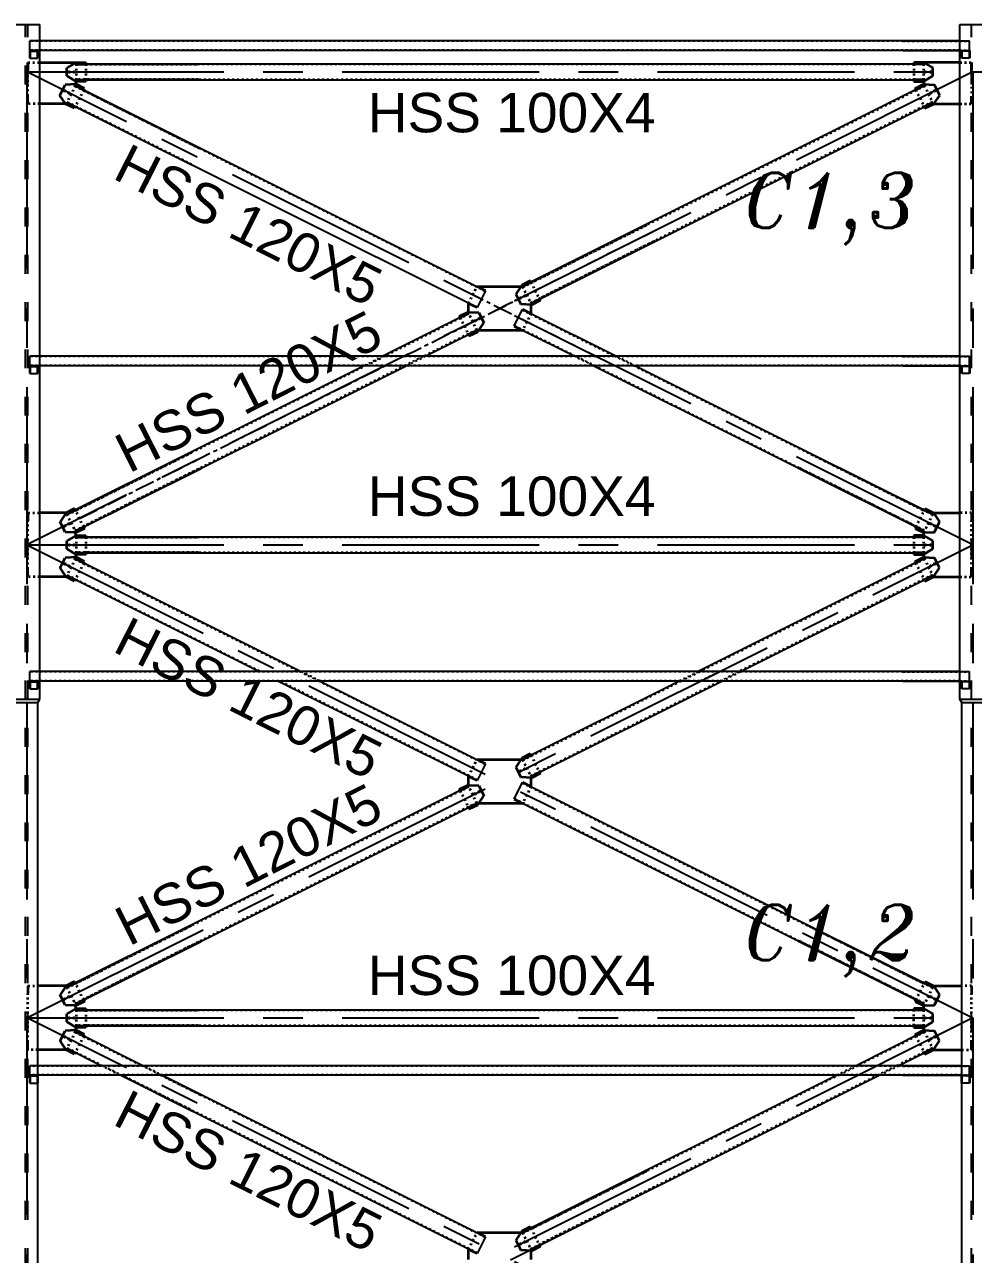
# Model space of a CAD drawing. Header units: inches. Extents: x -15 to 1885144, y -42615 to 866270.
# Drawn here: x 1666982 to 1673000, y -33937 to -26137 of the extents above; entities that cross this region are included whole.
import ezdxf

# ---------------------------------------------------------------- set-up
doc = ezdxf.new("R2010")
doc.units = ezdxf.units.IN
doc.header["$LTSCALE"] = 100
doc.header["$MEASUREMENT"] = 0
for name, pattern in [('CENTER', [2, 1.25, -0.25, 0.25, -0.25]), ('dash line', [30, 12, -18]), ('PHANTOM2', [1.25, 0.625, -0.125, 0.125, -0.125, 0.125, -0.125])]:
    doc.linetypes.add(name, pattern=pattern)
for name, color, linetype in [('axis', 8, 'PHANTOM2'), ('bolt', 1, 'Continuous'), ('bracing', 6, 'Continuous'), ('layout', 7, 'Continuous'), ('purlins', 4, 'Continuous'), ('text', 3, 'Continuous')]:
    doc.layers.add(name, color=color, linetype=linetype)
doc.layers.add('gusset plate', color=1, linetype='Continuous', lineweight=35)
doc.layers.add('weld', color=2, linetype='Continuous', lineweight=35)
doc.styles.get("Standard").update_dxf_attribs({"font": 'arial.ttf'})
doc.styles.add('TEXT-3', font='ITALICT.shx', dxfattribs={"height": 350})
pattern_1 = [(45, (787036.16079, -89278.5283), (-0.088388347648, 0.088388347648), [])]
pattern_2 = [(45, (787036.16079, -87278.5283), (-0.088388347648, 0.088388347648), [])]
pattern_3 = [(45, (793036.16079, -89278.5283), (-0.088388347648, 0.088388347648), [])]
pattern_4 = [(45, (793036.16079, -87278.5283), (-0.088388347648, 0.088388347648), [])]

# ---------------------------------------------------------------- blocks, each defined once
blk = doc.blocks.new('*U1041')
at = {"layer": 'text', "linetype": 'Continuous', "style": 'TEXT-3'}
for s, p in [('C1,3', (-616.7, 5050.2)), ('C1,2', (-616.7, 406.8))]:
    blk.add_text(s, height=350, dxfattribs=at).set_placement(p)
blk = doc.blocks.new('*U1042')
at = {"layer": 'text', "color": 0, "linetype": 'ByBlock', "lineweight": -2, "transparency": 16777216}
blk.add_blockref('*U1041', (30000, 0), dxfattribs=at)

msp = doc.modelspace()

# ---------------------------------------------------------------- hatches: boundary and pattern name
at = {"layer": 'bolt', "ltscale": 10}
h = msp.add_hatch(dxfattribs=at)
h.set_pattern_fill('ANSI31', color=256)
h.set_pattern_definition(pattern_2)
h.paths.add_polyline_path([(1667035.789, -26300.118), (1667045.789, -26300.118), (1667045.789, -26305.118), (1667035.789, -26305.118)])
h = msp.add_hatch(dxfattribs=at)
h.set_pattern_fill('ANSI31', color=256)
h.set_pattern_definition(pattern_2)
h.paths.add_polyline_path([(1667035.789, -26300.118), (1667045.789, -26300.118), (1667045.789, -26305.118), (1667035.789, -26305.118)])
h = msp.add_hatch(dxfattribs=at)
h.set_pattern_fill('ANSI31', color=256)
h.set_pattern_definition(pattern_4)
h.paths.add_polyline_path([(1672955.789, -26300.118), (1672945.789, -26300.118), (1672945.789, -26305.118), (1672955.789, -26305.118)])
h = msp.add_hatch(dxfattribs=at)
h.set_pattern_fill('ANSI31', color=256)
h.set_pattern_definition(pattern_4)
h.paths.add_polyline_path([(1672955.789, -26300.118), (1672945.789, -26300.118), (1672945.789, -26305.118), (1672955.789, -26305.118)])
h = msp.add_hatch(dxfattribs=at)
h.set_pattern_fill('ANSI31', color=256)
h.set_pattern_definition(pattern_1)
h.paths.add_polyline_path([(1667035.789, -28300.118), (1667045.789, -28300.118), (1667045.789, -28305.118), (1667035.789, -28305.118)])
h = msp.add_hatch(dxfattribs=at)
h.set_pattern_fill('ANSI31', color=256)
h.set_pattern_definition(pattern_1)
h.paths.add_polyline_path([(1667035.789, -28300.118), (1667045.789, -28300.118), (1667045.789, -28305.118), (1667035.789, -28305.118)])
h = msp.add_hatch(dxfattribs=at)
h.set_pattern_fill('ANSI31', color=256)
h.set_pattern_definition(pattern_3)
h.paths.add_polyline_path([(1672955.789, -28300.118), (1672945.789, -28300.118), (1672945.789, -28305.118), (1672955.789, -28305.118)])
h = msp.add_hatch(dxfattribs=at)
h.set_pattern_fill('ANSI31', color=256)
h.set_pattern_definition(pattern_3)
h.paths.add_polyline_path([(1672955.789, -28300.118), (1672945.789, -28300.118), (1672945.789, -28305.118), (1672955.789, -28305.118)])
h = msp.add_hatch(dxfattribs=at)
h.set_pattern_fill('ANSI31', color=256)
h.set_pattern_definition([(45, (787036.16079, -91278.5283), (-0.088388347648, 0.088388347648), [])])
h.paths.add_polyline_path([(1667035.789, -30300.118), (1667045.789, -30300.118), (1667045.789, -30305.118), (1667035.789, -30305.118)])
h = msp.add_hatch(dxfattribs=at)
h.set_pattern_fill('ANSI31', color=256)
h.set_pattern_definition([(45, (793036.16079, -91278.5283), (-0.088388347648, 0.088388347648), [])])
h.paths.add_polyline_path([(1672955.789, -30300.118), (1672945.789, -30300.118), (1672945.789, -30305.118), (1672955.789, -30305.118)])
h = msp.add_hatch(dxfattribs=at)
h.set_pattern_fill('ANSI31', color=256)
h.set_pattern_definition([(45, (787036.16079, -93778.5283), (-0.088388347648, 0.088388347648), [])])
h.paths.add_polyline_path([(1667035.789, -32800.118), (1667045.789, -32800.118), (1667045.789, -32805.118), (1667035.789, -32805.118)])
h = msp.add_hatch(dxfattribs=at)
h.set_pattern_fill('ANSI31', color=256)
h.set_pattern_definition([(45, (793036.16079, -93778.5283), (-0.088388347648, 0.088388347648), [])])
h.paths.add_polyline_path([(1672955.789, -32800.118), (1672945.789, -32800.118), (1672945.789, -32805.118), (1672955.789, -32805.118)])

# ---------------------------------------------------------------- linework, layer by layer
at = {"layer": 'axis', "linetype": 'CENTER', "ltscale": 10}
for p, q in [((1642995.789, -26436.72), (1708595.789, -26436.72)), ((1666995.789, -26436.72), (1666995.789, -39436.72)), ((1666995.789, -26436.72), (1672995.789, -26436.72)), ((1672995.789, -29436.72), (1666995.789, -26436.72)), ((1672995.789, -26436.72), (1666995.789, -29436.72)), ((1672995.789, -26436.72), (1672995.789, -39436.72)), ((1666995.789, -29436.72), (1672995.789, -29436.72)), ((1666995.789, -32436.72), (1672995.789, -29436.72)), ((1666995.789, -29436.72), (1672995.789, -32436.72)), ((1666995.789, -32436.72), (1672995.789, -32436.72)), ((1672995.789, -35436.72), (1666995.789, -32436.72)), ((1672995.789, -32436.72), (1666995.789, -35436.72))]:
    msp.add_line(p, q, dxfattribs=at)
at = {"layer": 'bolt', "ltscale": 10}
for p, q in [((1667035.789, -26305.118), (1667035.789, -26300.118)), ((1667035.789, -26305.118), (1667035.789, -26300.118)), ((1667045.789, -26305.118), (1667045.789, -26300.118)), ((1667045.789, -26305.118), (1667045.789, -26300.118)), ((1672945.789, -26305.118), (1672945.789, -26300.118)), ((1672945.789, -26305.118), (1672945.789, -26300.118)), ((1672955.789, -26305.118), (1672955.789, -26300.118)), ((1672955.789, -26305.118), (1672955.789, -26300.118)), ((1667035.789, -28305.118), (1667035.789, -28300.118)), ((1667035.789, -28305.118), (1667035.789, -28300.118)), ((1667045.789, -28305.118), (1667045.789, -28300.118)), ((1667045.789, -28305.118), (1667045.789, -28300.118)), ((1672945.789, -28305.118), (1672945.789, -28300.118)), ((1672945.789, -28305.118), (1672945.789, -28300.118)), ((1672955.789, -28305.118), (1672955.789, -28300.118)), ((1672955.789, -28305.118), (1672955.789, -28300.118)), ((1667035.789, -30305.118), (1667035.789, -30300.118)), ((1667045.789, -30305.118), (1667045.789, -30300.118)), ((1672945.789, -30305.118), (1672945.789, -30300.118)), ((1672955.789, -30305.118), (1672955.789, -30300.118)), ((1667035.789, -32805.118), (1667035.789, -32800.118)), ((1667045.789, -32805.118), (1667045.789, -32800.118)), ((1672945.789, -32805.118), (1672945.789, -32800.118)), ((1672955.789, -32805.118), (1672955.789, -32800.118))]:
    msp.add_line(p, q, dxfattribs=at)
for centre in [(1667264.439, -26436.72), (1667294.439, -26436.72), (1672697.139, -26436.72), (1672727.139, -26436.72), (1667236.537, -26557.094), (1667263.369, -26570.511), (1672728.208, -26570.511), (1672755.041, -26557.094), (1670126.537, -27871.347), (1670153.369, -27857.93), (1669865.041, -28002.094), (1669838.208, -28015.511), (1667236.537, -29316.347), (1667263.369, -29302.93), (1672728.208, -29302.93), (1672755.041, -29316.347), (1667264.439, -29436.72), (1667294.439, -29436.72), (1672697.139, -29436.72), (1672727.139, -29436.72), (1667236.537, -29557.094), (1672755.041, -29557.094), (1667263.369, -29570.511), (1672728.208, -29570.511), (1670126.537, -30871.347), (1670153.369, -30857.93), (1669838.208, -31015.511), (1669865.041, -31002.094), (1667236.537, -32316.347), (1667263.369, -32302.93), (1672728.208, -32302.93), (1672755.041, -32316.347), (1667264.439, -32436.72), (1667294.439, -32436.72), (1672697.139, -32436.72), (1672727.139, -32436.72), (1667236.537, -32557.094), (1667263.369, -32570.511), (1672728.208, -32570.511), (1672755.041, -32557.094), (1670126.537, -33871.347), (1670153.369, -33857.93)]:
    msp.add_circle(centre, 5, dxfattribs=at)
at = {"layer": 'bracing', "ltscale": 10}
for p, q in [((1667309.439, -26386.72), (1668085.051, -26386.72)), ((1672682.139, -26386.72), (1667369.439, -26386.72)), ((1668085.051, -26486.72), (1667309.439, -26486.72)), ((1667369.439, -26486.72), (1672682.139, -26486.72)), ((1667303.619, -26523.553), (1668101.077, -26922.283)), ((1667357.284, -26550.386), (1669905.29, -27824.389)), ((1672687.959, -26523.553), (1670193.619, -27770.724)), ((1668047.412, -27029.614), (1667249.953, -26630.884)), ((1669851.625, -27931.72), (1667303.619, -26657.717)), ((1670247.284, -27878.055), (1672741.625, -26630.884)), ((1670937.412, -27398.827), (1670139.953, -27797.556)), ((1670193.619, -27904.888), (1670991.077, -27506.158)), ((1669905.29, -27824.389), (1669851.625, -27931.72)), ((1669744.294, -27995.386), (1669250.83, -28242.118)), ((1670086.287, -28049.052), (1670139.953, -27941.72)), ((1670193.619, -27968.553), (1670740.748, -28242.118)), ((1670472.42, -28242.118), (1670139.953, -28075.884)), ((1669519.158, -28242.118), (1669797.959, -28102.717)), ((1669138.83, -28298.118), (1667303.619, -29215.724)), ((1667357.284, -29323.055), (1669407.158, -28298.118)), ((1672634.294, -29323.055), (1670584.42, -28298.118)), ((1670852.748, -28298.118), (1672687.959, -29215.724)), ((1668047.412, -28843.827), (1667249.953, -29242.556)), ((1671944.166, -28843.827), (1672741.625, -29242.556)), ((1667303.619, -29349.888), (1668101.077, -28951.158)), ((1672687.959, -29349.888), (1671890.5, -28951.158)), ((1667309.439, -29386.72), (1668085.051, -29386.72)), ((1672682.139, -29386.72), (1667369.439, -29386.72)), ((1667303.619, -29523.553), (1668736.748, -30240.118)), ((1668085.051, -29486.72), (1667309.439, -29486.72)), ((1667369.439, -29486.72), (1672682.139, -29486.72)), ((1672687.959, -29523.553), (1671254.83, -30240.118)), ((1668468.42, -30240.118), (1667249.953, -29630.884)), ((1671523.158, -30240.118), (1672741.625, -29630.884)), ((1669851.625, -30931.72), (1668588.42, -30300.118)), ((1668856.748, -30300.118), (1669905.29, -30824.389)), ((1671134.83, -30300.118), (1670139.953, -30797.556)), ((1670193.619, -30904.888), (1671403.158, -30300.118)), ((1669905.29, -30824.389), (1669851.625, -30931.72)), ((1670086.287, -31049.052), (1670139.953, -30941.72)), ((1669744.294, -30995.386), (1667303.619, -32215.724)), ((1670193.619, -30968.553), (1672687.959, -32215.724)), ((1667357.284, -32323.055), (1669797.959, -31102.717)), ((1672634.294, -32323.055), (1670139.953, -31075.884)), ((1668047.412, -31843.827), (1667249.953, -32242.556)), ((1671944.166, -31843.827), (1672741.625, -32242.556)), ((1667303.619, -32349.888), (1668101.077, -31951.158)), ((1672687.959, -32349.888), (1671890.5, -31951.158)), ((1667309.439, -32386.72), (1668085.051, -32386.72)), ((1672682.139, -32386.72), (1667369.439, -32386.72)), ((1667303.619, -32523.553), (1667740.748, -32742.118)), ((1668085.051, -32486.72), (1667309.439, -32486.72)), ((1667369.439, -32486.72), (1672682.139, -32486.72)), ((1672687.959, -32523.553), (1672250.83, -32742.118)), ((1667472.42, -32742.118), (1667249.953, -32630.884)), ((1672519.158, -32742.118), (1672741.625, -32630.884)), ((1668047.412, -33029.614), (1667584.42, -32798.118)), ((1669851.625, -33931.72), (1667588.42, -32800.118)), ((1667852.748, -32798.118), (1668101.077, -32922.283)), ((1667856.748, -32800.118), (1669905.29, -33824.389)), ((1670062.871, -33970.261), (1672407.158, -32798.118)), ((1672138.83, -32798.118), (1670193.619, -33770.724)), ((1670937.412, -33398.827), (1670139.953, -33797.556)), ((1670193.619, -33904.888), (1670991.077, -33506.158)), ((1669905.29, -33824.389), (1669851.625, -33931.72))]:
    msp.add_line(p, q, dxfattribs=at)
at = {"layer": 'bracing', "linetype": 'dash line', "ltscale": 0.01}
for p, q in [((1667309.439, -26390.72), (1668085.051, -26390.72)), ((1672682.139, -26390.72), (1667369.439, -26390.72)), ((1668085.051, -26482.72), (1667309.439, -26482.72)), ((1667369.439, -26482.72), (1672682.139, -26482.72)), ((1667301.383, -26528.025), (1668098.841, -26926.755)), ((1669903.054, -27828.861), (1667355.048, -26554.858)), ((1672690.195, -26528.025), (1670195.855, -27775.196)), ((1667252.189, -26626.412), (1668049.648, -27025.142)), ((1672739.389, -26626.412), (1670245.048, -27873.583)), ((1670142.189, -27802.028), (1670939.648, -27403.299)), ((1670191.383, -27900.415), (1670988.841, -27501.686)), ((1670139.953, -27797.556), (1670193.619, -27904.888)), ((1669800.195, -27973.025), (1669262.01, -28242.118)), ((1669851.625, -28075.884), (1669797.959, -27968.553)), ((1670137.717, -27946.193), (1670729.568, -28242.118)), ((1669849.389, -28071.412), (1669507.978, -28242.118)), ((1670088.523, -28044.58), (1670483.6, -28242.118)), ((1669150.01, -28298.118), (1667305.855, -29220.196)), ((1669395.978, -28298.118), (1667355.048, -29318.583)), ((1669138.83, -28298.118), (1669250.83, -28242.118)), ((1669150.01, -28298.118), (1669262.01, -28242.118)), ((1669507.978, -28242.118), (1669391.978, -28300.118)), ((1669407.158, -28298.118), (1669519.158, -28242.118)), ((1670584.42, -28298.118), (1670472.42, -28242.118)), ((1670483.6, -28242.118), (1670595.6, -28298.118)), ((1670595.6, -28298.118), (1672636.53, -29318.583)), ((1670841.568, -28298.118), (1670729.568, -28242.118)), ((1670740.748, -28242.118), (1670852.748, -28298.118)), ((1670841.568, -28298.118), (1672685.723, -29220.196)), ((1667252.189, -29247.028), (1668049.648, -28848.299)), ((1672739.389, -29247.028), (1671941.93, -28848.299)), ((1667301.383, -29345.415), (1668098.841, -28946.686)), ((1672690.195, -29345.415), (1671892.736, -28946.686)), ((1667309.439, -29390.72), (1668085.051, -29390.72)), ((1672682.139, -29390.72), (1667369.439, -29390.72)), ((1668085.051, -29482.72), (1667309.439, -29482.72)), ((1667369.439, -29482.72), (1672682.139, -29482.72)), ((1667301.383, -29528.025), (1668725.568, -30240.118)), ((1672690.195, -29528.025), (1671266.01, -30240.118)), ((1667252.189, -29626.412), (1668479.6, -30240.118)), ((1672739.389, -29626.412), (1671511.978, -30240.118)), ((1668845.568, -30300.118), (1668725.568, -30240.118)), ((1668856.748, -30300.118), (1668736.748, -30240.118)), ((1671134.83, -30298.118), (1671254.83, -30240.118)), ((1671146.01, -30300.118), (1671266.01, -30240.118)), ((1671267.994, -30298.118), (1671384.994, -30242.118)), ((1671391.978, -30300.118), (1671511.978, -30240.118)), ((1671403.158, -30300.118), (1671527.657, -30237.868)), ((1669853.861, -30927.248), (1668599.6, -30300.118)), ((1669903.054, -30828.861), (1668845.568, -30300.118)), ((1670142.189, -30802.028), (1671146.01, -30300.118)), ((1670191.383, -30900.415), (1671391.978, -30300.118)), ((1670139.953, -30797.556), (1670193.619, -30904.888)), ((1670137.717, -30946.193), (1672685.723, -32220.196)), ((1669800.195, -30973.025), (1667305.855, -32220.196)), ((1669851.625, -31075.884), (1669797.959, -30968.553)), ((1669849.389, -31071.412), (1667355.048, -32318.583)), ((1670088.523, -31044.58), (1672636.53, -32318.583)), ((1667252.189, -32247.028), (1668049.648, -31848.299)), ((1672739.389, -32247.028), (1671941.93, -31848.299)), ((1667301.383, -32345.415), (1668098.841, -31946.686)), ((1672690.195, -32345.415), (1671892.736, -31946.686)), ((1667309.439, -32390.72), (1668085.051, -32390.72)), ((1672682.139, -32390.72), (1667369.439, -32390.72)), ((1668085.051, -32482.72), (1667309.439, -32482.72)), ((1667369.439, -32482.72), (1672706.388, -32482.72)), ((1667301.383, -32528.025), (1667729.568, -32742.118)), ((1672690.195, -32528.025), (1672262.01, -32742.118)), ((1667252.189, -32626.412), (1667483.6, -32742.118)), ((1672739.389, -32626.412), (1672507.978, -32742.118)), ((1667584.42, -32798.118), (1667472.42, -32742.118)), ((1667483.6, -32742.118), (1667595.6, -32798.118)), ((1667841.568, -32798.118), (1667729.568, -32742.118)), ((1667740.748, -32742.118), (1667852.748, -32798.118)), ((1672250.83, -32742.118), (1672138.83, -32798.118)), ((1672150.01, -32798.118), (1672266.01, -32740.118)), ((1672507.978, -32742.118), (1672395.978, -32798.118)), ((1672407.158, -32798.118), (1672519.158, -32742.118)), ((1667595.6, -32798.118), (1668049.648, -33025.142)), ((1669853.861, -33927.248), (1667599.6, -32800.118)), ((1667841.568, -32798.118), (1668098.841, -32926.755)), ((1669903.054, -33828.861), (1667845.568, -32800.118)), ((1672150.01, -32798.118), (1670195.855, -33775.196)), ((1672395.978, -32798.118), (1670245.048, -33873.583)), ((1670142.189, -33802.028), (1670939.648, -33403.299)), ((1670191.383, -33900.415), (1670988.841, -33501.686)), ((1670139.953, -33797.556), (1670193.619, -33904.888))]:
    msp.add_line(p, q, dxfattribs=at)
at = {"layer": 'bracing', "linetype": 'CENTER'}
for p, q in [((1670964.245, -27452.493), (1669939.454, -27964.888)), ((1669384.994, -28242.118), (1670149.271, -27859.979)), ((1670606.584, -28242.118), (1669842.307, -27859.979)), ((1667330.451, -29269.389), (1669272.994, -28298.118))]:
    msp.add_line(p, q, dxfattribs=at)
at = {"layer": 'gusset plate', "ltscale": 10}
for p, q in [((1667003.289, -26440.47), (1667003.289, -26376.72)), ((1667078.289, -26376.72), (1667309.439, -26376.72)), ((1667309.439, -26376.72), (1667249.439, -26411.361)), ((1667249.439, -26462.079), (1667249.439, -26411.361)), ((1667309.439, -26386.72), (1667309.439, -26376.72)), ((1667309.439, -26376.72), (1667369.439, -26376.72)), ((1667369.439, -26376.72), (1667369.439, -26386.72)), ((1672682.139, -26376.72), (1672622.139, -26376.72)), ((1672622.139, -26376.72), (1672622.139, -26386.72)), ((1672682.139, -26386.72), (1672682.139, -26376.72)), ((1672913.289, -26376.72), (1672682.139, -26376.72)), ((1672682.139, -26376.72), (1672742.139, -26411.361)), ((1672742.139, -26462.079), (1672742.139, -26411.361)), ((1672988.289, -26440.47), (1672988.289, -26376.72)), ((1667204.733, -26587.376), (1667239.314, -26518.213)), ((1667308.091, -26514.609), (1667239.314, -26518.213)), ((1667309.439, -26496.72), (1667249.439, -26462.079)), ((1667309.439, -26486.72), (1667303.619, -26523.553)), ((1667361.756, -26541.442), (1667308.091, -26514.609)), ((1667369.439, -26496.72), (1667309.439, -26496.72)), ((1667369.439, -26486.72), (1667369.439, -26496.72)), ((1672622.139, -26486.72), (1672622.139, -26496.72)), ((1672622.139, -26496.72), (1672682.139, -26496.72)), ((1672629.821, -26541.442), (1672683.487, -26514.609)), ((1672682.139, -26496.72), (1672742.139, -26462.079)), ((1672682.139, -26486.72), (1672687.959, -26523.553)), ((1672683.487, -26514.609), (1672752.264, -26518.213)), ((1672786.845, -26587.376), (1672752.264, -26518.213)), ((1667244.405, -26641.98), (1667204.733, -26587.376)), ((1667357.284, -26550.386), (1667361.756, -26541.442)), ((1672634.294, -26550.386), (1672629.821, -26541.442)), ((1672747.173, -26641.98), (1672786.845, -26587.376)), ((1667245.481, -26639.829), (1667078.289, -26639.829)), ((1667299.146, -26666.662), (1667244.405, -26641.98)), ((1667249.953, -26630.884), (1667245.481, -26639.829)), ((1667303.619, -26657.717), (1667299.146, -26666.662)), ((1672687.959, -26657.717), (1672692.431, -26666.662)), ((1672692.431, -26666.662), (1672747.173, -26641.98)), ((1672741.625, -26630.884), (1672746.097, -26639.829)), ((1672746.097, -26639.829), (1672913.289, -26639.829)), ((1670189.146, -27761.779), (1670135.481, -27788.612)), ((1670193.619, -27770.724), (1670189.146, -27761.779)), ((1669851.625, -27797.556), (1670139.953, -27797.556)), ((1670135.481, -27788.612), (1670097.037, -27845.888)), ((1670097.037, -27845.888), (1670129.204, -27910.222)), ((1669797.959, -27968.553), (1669797.959, -27904.888)), ((1670198.091, -27913.832), (1670129.204, -27910.222)), ((1670193.619, -27904.888), (1670193.619, -27968.553)), ((1670251.756, -27886.999), (1670198.091, -27913.832)), ((1670247.284, -27878.055), (1670251.756, -27886.999)), ((1669739.821, -27986.442), (1669793.487, -27959.609)), ((1669744.294, -27995.386), (1669739.821, -27986.442)), ((1669793.487, -27959.609), (1669862.374, -27963.219)), ((1669862.374, -27963.219), (1669894.541, -28027.553)), ((1670139.953, -28075.884), (1669851.625, -28075.884)), ((1669856.097, -28084.829), (1669894.541, -28027.553)), ((1669797.959, -28102.717), (1669802.431, -28111.662)), ((1669802.431, -28111.662), (1669856.097, -28084.829)), ((1667245.481, -29233.612), (1667078.289, -29233.612)), ((1667245.481, -29233.612), (1667207.037, -29290.888)), ((1667299.146, -29206.779), (1667245.481, -29233.612)), ((1667249.953, -29242.556), (1667245.481, -29233.612)), ((1667303.619, -29215.724), (1667299.146, -29206.779)), ((1672687.959, -29215.724), (1672692.431, -29206.779)), ((1672692.431, -29206.779), (1672746.097, -29233.612)), ((1672741.625, -29242.556), (1672746.097, -29233.612)), ((1672746.097, -29233.612), (1672913.289, -29233.612)), ((1672746.097, -29233.612), (1672784.541, -29290.888)), ((1667239.204, -29355.222), (1667207.037, -29290.888)), ((1667357.284, -29323.055), (1667361.756, -29331.999)), ((1672634.294, -29323.055), (1672629.821, -29331.999)), ((1672752.374, -29355.222), (1672784.541, -29290.888)), ((1667308.091, -29358.832), (1667239.204, -29355.222)), ((1667309.439, -29376.72), (1667249.439, -29411.361)), ((1667309.439, -29386.72), (1667303.619, -29349.888)), ((1667361.756, -29331.999), (1667308.091, -29358.832)), ((1667309.439, -29376.72), (1667369.439, -29376.72)), ((1667369.439, -29376.72), (1667369.439, -29386.72)), ((1672682.139, -29376.72), (1672622.139, -29376.72)), ((1672622.139, -29376.72), (1672622.139, -29386.72)), ((1672629.821, -29331.999), (1672683.487, -29358.832)), ((1672682.139, -29386.72), (1672687.959, -29349.888)), ((1672682.139, -29376.72), (1672742.139, -29411.361)), ((1672683.487, -29358.832), (1672752.374, -29355.222)), ((1667003.289, -29432.97), (1667003.289, -29440.47)), ((1667249.439, -29462.079), (1667249.439, -29411.361)), ((1667309.439, -29496.72), (1667249.439, -29462.079)), ((1672682.139, -29496.72), (1672742.139, -29462.079)), ((1672742.139, -29462.079), (1672742.139, -29411.361)), ((1672988.289, -29432.97), (1672988.289, -29440.47)), ((1667207.037, -29582.553), (1667239.204, -29518.219)), ((1667308.091, -29514.609), (1667239.204, -29518.219)), ((1667309.439, -29486.72), (1667303.619, -29523.553)), ((1667361.756, -29541.442), (1667308.091, -29514.609)), ((1667369.439, -29496.72), (1667309.439, -29496.72)), ((1667357.284, -29550.386), (1667361.756, -29541.442)), ((1667369.439, -29486.72), (1667369.439, -29496.72)), ((1672622.139, -29486.72), (1672622.139, -29496.72)), ((1672622.139, -29496.72), (1672682.139, -29496.72)), ((1672629.821, -29541.442), (1672683.487, -29514.609)), ((1672634.294, -29550.386), (1672629.821, -29541.442)), ((1672682.139, -29486.72), (1672687.959, -29523.553)), ((1672683.487, -29514.609), (1672752.374, -29518.219)), ((1672784.541, -29582.553), (1672752.374, -29518.219)), ((1667245.481, -29639.829), (1667078.289, -29639.829)), ((1667245.481, -29639.829), (1667207.037, -29582.553)), ((1667249.953, -29630.884), (1667245.481, -29639.829)), ((1667299.146, -29666.662), (1667245.481, -29639.829)), ((1672692.431, -29666.662), (1672746.097, -29639.829)), ((1672741.625, -29630.884), (1672746.097, -29639.829)), ((1672746.097, -29639.829), (1672784.541, -29582.553)), ((1672746.097, -29639.829), (1672913.289, -29639.829)), ((1667303.619, -29657.717), (1667299.146, -29666.662)), ((1672687.959, -29657.717), (1672692.431, -29666.662)), ((1669851.625, -30797.556), (1670139.953, -30797.556)), ((1670135.481, -30788.612), (1670097.037, -30845.888)), ((1670189.146, -30761.779), (1670135.481, -30788.612)), ((1670193.619, -30770.724), (1670189.146, -30761.779)), ((1670097.037, -30845.888), (1670129.204, -30910.222)), ((1670251.756, -30886.999), (1670198.091, -30913.832)), ((1670247.284, -30878.055), (1670251.756, -30886.999)), ((1669739.821, -30986.442), (1669793.487, -30959.609)), ((1669793.487, -30959.609), (1669862.374, -30963.219)), ((1669797.959, -30968.553), (1669797.959, -30904.888)), ((1669862.374, -30963.219), (1669894.541, -31027.553)), ((1670198.091, -30913.832), (1670129.204, -30910.222)), ((1670193.619, -30904.888), (1670193.619, -30968.553)), ((1669744.294, -30995.386), (1669739.821, -30986.442)), ((1669856.097, -31084.829), (1669894.541, -31027.553)), ((1669797.959, -31102.717), (1669802.431, -31111.662)), ((1669802.431, -31111.662), (1669856.097, -31084.829)), ((1670139.953, -31075.884), (1669851.625, -31075.884)), ((1667299.146, -32206.779), (1667245.481, -32233.612)), ((1667303.619, -32215.724), (1667299.146, -32206.779)), ((1672687.959, -32215.724), (1672692.431, -32206.779)), ((1672692.431, -32206.779), (1672746.097, -32233.612)), ((1667245.481, -32233.612), (1667065.789, -32233.612)), ((1667245.481, -32233.612), (1667207.037, -32290.888)), ((1667239.204, -32355.222), (1667207.037, -32290.888)), ((1667249.953, -32242.556), (1667245.481, -32233.612)), ((1672741.625, -32242.556), (1672746.097, -32233.612)), ((1672746.097, -32233.612), (1672925.789, -32233.612)), ((1672746.097, -32233.612), (1672784.541, -32290.888)), ((1672752.374, -32355.222), (1672784.541, -32290.888)), ((1667308.091, -32358.832), (1667239.204, -32355.222)), ((1667309.439, -32386.72), (1667303.619, -32349.888)), ((1667361.756, -32331.999), (1667308.091, -32358.832)), ((1667357.284, -32323.055), (1667361.756, -32331.999)), ((1672629.821, -32331.999), (1672683.487, -32358.832)), ((1672682.139, -32386.72), (1672687.959, -32349.888)), ((1672683.487, -32358.832), (1672752.374, -32355.222)), ((1667003.289, -32432.97), (1667003.289, -32440.47)), ((1667309.439, -32376.72), (1667249.439, -32411.361)), ((1667249.439, -32462.079), (1667249.439, -32411.361)), ((1667309.439, -32376.72), (1667369.439, -32376.72)), ((1667369.439, -32376.72), (1667369.439, -32386.72)), ((1672682.139, -32376.72), (1672622.139, -32376.72)), ((1672682.139, -32376.72), (1672742.139, -32411.361)), ((1672742.139, -32462.079), (1672742.139, -32411.361)), ((1672988.289, -32432.97), (1672988.289, -32440.47)), ((1667207.037, -32582.553), (1667239.204, -32518.219)), ((1667308.091, -32514.609), (1667239.204, -32518.219)), ((1667309.439, -32496.72), (1667249.439, -32462.079)), ((1667309.439, -32486.72), (1667303.619, -32523.553)), ((1667361.756, -32541.442), (1667308.091, -32514.609)), ((1667369.439, -32496.72), (1667309.439, -32496.72)), ((1667369.439, -32486.72), (1667369.439, -32496.72)), ((1672622.139, -32496.72), (1672682.139, -32496.72)), ((1672629.821, -32541.442), (1672683.487, -32514.609)), ((1672682.139, -32496.72), (1672742.139, -32462.079)), ((1672682.139, -32486.72), (1672687.959, -32523.553)), ((1672683.487, -32514.609), (1672752.374, -32518.219)), ((1672784.541, -32582.553), (1672752.374, -32518.219)), ((1667245.481, -32639.829), (1667207.037, -32582.553)), ((1667357.284, -32550.386), (1667361.756, -32541.442)), ((1672746.097, -32639.829), (1672784.541, -32582.553)), ((1667245.481, -32639.829), (1667065.789, -32639.829)), ((1667249.953, -32630.884), (1667245.481, -32639.829)), ((1667299.146, -32666.662), (1667245.481, -32639.829)), ((1667303.619, -32657.717), (1667299.146, -32666.662)), ((1672687.959, -32657.717), (1672692.431, -32666.662)), ((1672692.431, -32666.662), (1672746.097, -32639.829)), ((1672741.625, -32630.884), (1672746.097, -32639.829)), ((1672746.097, -32639.829), (1672925.789, -32639.829)), ((1670189.146, -33761.779), (1670135.481, -33788.612)), ((1670193.619, -33770.724), (1670189.146, -33761.779)), ((1669851.625, -33797.556), (1670139.953, -33797.556)), ((1670135.481, -33788.612), (1670097.037, -33845.888)), ((1670097.037, -33845.888), (1670129.204, -33910.222)), ((1669797.959, -33968.553), (1669797.959, -33904.888)), ((1670198.091, -33913.832), (1670129.204, -33910.222)), ((1670193.619, -33904.888), (1670193.619, -33968.553)), ((1670251.756, -33886.999), (1670198.091, -33913.832)), ((1670247.284, -33878.055), (1670251.756, -33886.999))]:
    msp.add_line(p, q, dxfattribs=at)
at = {"layer": 'gusset plate', "linetype": 'dash line', "ltscale": 0.01}
for p, q in [((1667003.289, -26376.72), (1667078.289, -26376.72)), ((1667003.289, -26589.829), (1667003.289, -26426.72)), ((1667309.439, -26386.72), (1667309.439, -26486.72)), ((1667369.439, -26386.72), (1667369.439, -26486.72)), ((1672622.139, -26386.72), (1672622.139, -26486.72)), ((1672682.139, -26386.72), (1672682.139, -26486.72)), ((1672913.289, -26376.72), (1672988.289, -26376.72)), ((1672988.289, -26440.47), (1672988.289, -26589.829)), ((1667303.619, -26523.553), (1667249.953, -26630.884)), ((1667357.284, -26550.386), (1667303.619, -26657.717)), ((1672634.294, -26550.386), (1672687.959, -26657.717)), ((1672687.959, -26523.553), (1672741.625, -26630.884)), ((1667078.289, -26639.829), (1667003.289, -26639.829)), ((1672913.289, -26639.829), (1672988.289, -26639.829)), ((1669797.959, -27904.888), (1669851.625, -27797.556)), ((1670139.953, -27797.556), (1670193.619, -27904.888)), ((1670193.619, -27770.724), (1670247.284, -27878.055)), ((1669744.294, -27995.386), (1669797.959, -28102.717)), ((1669851.625, -28075.884), (1669797.959, -27968.553)), ((1670193.619, -27968.553), (1670139.953, -28075.884)), ((1667003.289, -29233.612), (1667078.289, -29233.612)), ((1667249.953, -29242.556), (1667303.619, -29349.888)), ((1667357.284, -29323.055), (1667303.619, -29215.724)), ((1672634.294, -29323.055), (1672687.959, -29215.724)), ((1672741.625, -29242.556), (1672687.959, -29349.888)), ((1672988.289, -29233.612), (1672913.289, -29233.612)), ((1667003.289, -29589.829), (1667003.289, -29283.612)), ((1672988.289, -29589.829), (1672988.289, -29283.612)), ((1667309.439, -29386.72), (1667309.439, -29486.72)), ((1667369.439, -29386.72), (1667369.439, -29486.72)), ((1672622.139, -29386.72), (1672622.139, -29486.72)), ((1672682.139, -29386.72), (1672682.139, -29486.72)), ((1667303.619, -29523.553), (1667249.953, -29630.884)), ((1667357.284, -29550.386), (1667303.619, -29657.717)), ((1672634.294, -29550.386), (1672687.959, -29657.717)), ((1672687.959, -29523.553), (1672741.625, -29630.884)), ((1667078.289, -29639.829), (1667003.289, -29639.829)), ((1672913.289, -29639.829), (1672988.289, -29639.829)), ((1669797.959, -30904.888), (1669851.625, -30797.556)), ((1670139.953, -30797.556), (1670193.619, -30904.888)), ((1670193.619, -30770.724), (1670247.284, -30878.055)), ((1669744.294, -30995.386), (1669797.959, -31102.717)), ((1669851.625, -31075.884), (1669797.959, -30968.553)), ((1670193.619, -30968.553), (1670139.953, -31075.884)), ((1667003.289, -32233.612), (1667065.789, -32233.612)), ((1667003.289, -32589.829), (1667003.289, -32283.612)), ((1667249.953, -32242.556), (1667303.619, -32349.888)), ((1667357.284, -32323.055), (1667303.619, -32215.724)), ((1672634.294, -32323.055), (1672687.959, -32215.724)), ((1672741.625, -32242.556), (1672687.959, -32349.888)), ((1672988.289, -32233.612), (1672925.789, -32233.612)), ((1672988.289, -32589.829), (1672988.289, -32283.612)), ((1667309.439, -32386.72), (1667309.439, -32486.72)), ((1667369.439, -32386.72), (1667369.439, -32486.72)), ((1672622.139, -32486.72), (1672622.139, -32386.72)), ((1672682.139, -32386.72), (1672682.139, -32486.72)), ((1667303.619, -32523.553), (1667249.953, -32630.884)), ((1672687.959, -32523.553), (1672741.625, -32630.884)), ((1667357.284, -32550.386), (1667303.619, -32657.717)), ((1672634.294, -32550.386), (1672687.959, -32657.717)), ((1667065.789, -32639.829), (1667003.289, -32639.829)), ((1672925.789, -32639.829), (1672988.289, -32639.829)), ((1670193.619, -33770.724), (1670247.284, -33878.055)), ((1669797.959, -33904.888), (1669851.625, -33797.556)), ((1670139.953, -33797.556), (1670193.619, -33904.888))]:
    msp.add_line(p, q, dxfattribs=at)
at = {"layer": 'gusset plate', "ltscale": 0.01}
for p, q in [((1672629.821, -32331.999), (1672634.294, -32323.055)), ((1672622.139, -32376.72), (1672622.139, -32386.72)), ((1672622.139, -32496.72), (1672622.139, -32486.72)), ((1672629.821, -32541.442), (1672634.907, -32551.612))]:
    msp.add_line(p, q, dxfattribs=at)
at = {"layer": 'layout', "ltscale": 0.01}
for p, q in [((1666913.289, -26136.72), (1667078.289, -26136.72)), ((1667078.289, -30415.07), (1667078.289, -26136.72)), ((1672913.289, -30415.07), (1672913.289, -26136.72)), ((1672913.289, -26136.72), (1673078.289, -26136.72)), ((1666913.289, -30415.07), (1667078.289, -30415.07)), ((1667065.789, -30436.72), (1667078.289, -30415.07)), ((1672925.789, -30436.72), (1672913.289, -30415.07)), ((1672913.289, -30415.07), (1673078.289, -30415.07)), ((1666925.789, -30436.72), (1667065.789, -30436.72)), ((1666925.789, -30436.72), (1667065.789, -30436.72)), ((1667065.789, -35350.118), (1667065.789, -30436.72)), ((1672925.789, -35350.118), (1672925.789, -30436.72)), ((1672925.789, -30436.72), (1673065.789, -30436.72)), ((1672925.789, -30436.72), (1673065.789, -30436.72))]:
    msp.add_line(p, q, dxfattribs=at)
at = {"layer": 'layout', "linetype": 'dash line', "ltscale": 0.1}
for p, q in [((1666988.289, -39416.72), (1666988.289, -26136.72)), ((1667003.289, -39416.72), (1667003.289, -26136.72)), ((1672988.289, -39416.72), (1672988.289, -26136.72))]:
    msp.add_line(p, q, dxfattribs=at)
at = {"layer": 'purlins', "ltscale": 10}
for p, q in [((1672913.289, -26240.118), (1667015.789, -26240.118)), ((1667015.789, -26300.118), (1667015.789, -26240.118)), ((1672913.289, -26240.118), (1667015.789, -26240.118)), ((1667015.789, -26300.118), (1667015.789, -26240.118)), ((1672551.836, -26240.118), (1672975.789, -26240.118)), ((1672551.836, -26240.118), (1672975.789, -26240.118)), ((1672975.789, -26300.118), (1672975.789, -26240.118)), ((1672975.789, -26300.118), (1672975.789, -26240.118)), ((1672913.289, -26300.118), (1667015.789, -26300.118)), ((1667065.789, -26300.118), (1667015.789, -26300.118)), ((1667015.789, -26300.118), (1667015.789, -26305.118)), ((1672913.289, -26300.118), (1667015.789, -26300.118)), ((1667065.789, -26300.118), (1667015.789, -26300.118)), ((1667015.789, -26300.118), (1667015.789, -26305.118)), ((1667015.789, -26305.118), (1667065.789, -26305.118)), ((1667015.789, -26305.118), (1667015.789, -26350.118)), ((1667015.789, -26305.118), (1667065.789, -26305.118)), ((1667015.789, -26305.118), (1667015.789, -26350.118)), ((1667015.789, -26350.118), (1667065.789, -26350.118)), ((1667015.789, -26350.118), (1667065.789, -26350.118)), ((1667065.789, -26305.118), (1667065.789, -26300.118)), ((1667065.789, -26305.118), (1667065.789, -26300.118)), ((1667065.789, -26350.118), (1667065.789, -26305.118)), ((1667065.789, -26350.118), (1667065.789, -26305.118)), ((1672551.836, -26300.118), (1672975.789, -26300.118)), ((1672551.836, -26300.118), (1672975.789, -26300.118)), ((1672925.789, -26300.118), (1672975.789, -26300.118)), ((1672925.789, -26305.118), (1672925.789, -26300.118)), ((1672925.789, -26300.118), (1672975.789, -26300.118)), ((1672925.789, -26305.118), (1672925.789, -26300.118)), ((1672975.789, -26305.118), (1672925.789, -26305.118)), ((1672925.789, -26350.118), (1672925.789, -26305.118)), ((1672975.789, -26305.118), (1672925.789, -26305.118)), ((1672925.789, -26350.118), (1672925.789, -26305.118)), ((1672975.789, -26350.118), (1672925.789, -26350.118)), ((1672975.789, -26350.118), (1672925.789, -26350.118)), ((1672975.789, -26300.118), (1672975.789, -26305.118)), ((1672975.789, -26300.118), (1672975.789, -26305.118)), ((1672975.789, -26305.118), (1672975.789, -26350.118)), ((1672975.789, -26305.118), (1672975.789, -26350.118)), ((1672913.289, -28240.118), (1667015.789, -28240.118)), ((1667015.789, -28300.118), (1667015.789, -28240.118)), ((1672913.289, -28240.118), (1667015.789, -28240.118)), ((1667015.789, -28300.118), (1667015.789, -28240.118)), ((1672913.289, -28300.118), (1667015.789, -28300.118)), ((1667065.789, -28300.118), (1667015.789, -28300.118)), ((1667015.789, -28300.118), (1667015.789, -28305.118)), ((1672913.289, -28300.118), (1667015.789, -28300.118)), ((1667065.789, -28300.118), (1667015.789, -28300.118)), ((1667015.789, -28300.118), (1667015.789, -28305.118)), ((1667015.789, -28305.118), (1667065.789, -28305.118)), ((1667015.789, -28305.118), (1667015.789, -28350.118)), ((1667015.789, -28305.118), (1667065.789, -28305.118)), ((1667015.789, -28305.118), (1667015.789, -28350.118)), ((1667065.789, -28305.118), (1667065.789, -28300.118)), ((1667065.789, -28305.118), (1667065.789, -28300.118)), ((1667065.789, -28350.118), (1667065.789, -28305.118)), ((1667065.789, -28350.118), (1667065.789, -28305.118)), ((1672551.836, -28240.118), (1672975.789, -28240.118)), ((1672551.836, -28240.118), (1672975.789, -28240.118)), ((1672551.836, -28300.118), (1672975.789, -28300.118)), ((1672551.836, -28300.118), (1672975.789, -28300.118)), ((1672925.789, -28300.118), (1672975.789, -28300.118)), ((1672925.789, -28305.118), (1672925.789, -28300.118)), ((1672925.789, -28300.118), (1672975.789, -28300.118)), ((1672925.789, -28305.118), (1672925.789, -28300.118)), ((1672975.789, -28305.118), (1672925.789, -28305.118)), ((1672925.789, -28350.118), (1672925.789, -28305.118)), ((1672975.789, -28305.118), (1672925.789, -28305.118)), ((1672925.789, -28350.118), (1672925.789, -28305.118)), ((1672975.789, -28300.118), (1672975.789, -28240.118)), ((1672975.789, -28300.118), (1672975.789, -28240.118)), ((1672975.789, -28300.118), (1672975.789, -28305.118)), ((1672975.789, -28300.118), (1672975.789, -28305.118)), ((1672975.789, -28305.118), (1672975.789, -28350.118)), ((1672975.789, -28305.118), (1672975.789, -28350.118)), ((1667015.789, -28350.118), (1667065.789, -28350.118)), ((1667015.789, -28350.118), (1667065.789, -28350.118)), ((1672975.789, -28350.118), (1672925.789, -28350.118)), ((1672975.789, -28350.118), (1672925.789, -28350.118)), ((1672913.289, -30240.118), (1667015.789, -30240.118)), ((1667015.789, -30300.118), (1667015.789, -30240.118)), ((1672551.836, -30240.118), (1672975.789, -30240.118)), ((1672975.789, -30300.118), (1672975.789, -30240.118)), ((1672913.289, -30300.118), (1667015.789, -30300.118)), ((1667065.789, -30300.118), (1667015.789, -30300.118)), ((1667015.789, -30300.118), (1667015.789, -30305.118)), ((1667015.789, -30305.118), (1667065.789, -30305.118)), ((1667015.789, -30305.118), (1667015.789, -30350.118)), ((1667065.789, -30305.118), (1667065.789, -30300.118)), ((1667065.789, -30350.118), (1667065.789, -30305.118)), ((1672551.836, -30300.118), (1672975.789, -30300.118)), ((1672925.789, -30300.118), (1672975.789, -30300.118)), ((1672925.789, -30305.118), (1672925.789, -30300.118)), ((1672975.789, -30305.118), (1672925.789, -30305.118)), ((1672925.789, -30350.118), (1672925.789, -30305.118)), ((1672975.789, -30300.118), (1672975.789, -30305.118)), ((1672975.789, -30305.118), (1672975.789, -30350.118)), ((1667015.789, -30350.118), (1667065.789, -30350.118)), ((1672975.789, -30350.118), (1672925.789, -30350.118)), ((1672925.789, -32740.118), (1667015.789, -32740.118)), ((1667015.789, -32800.118), (1667015.789, -32740.118)), ((1672551.836, -32740.118), (1672975.789, -32740.118)), ((1672975.789, -32800.118), (1672975.789, -32740.118)), ((1672925.789, -32800.118), (1667015.789, -32800.118)), ((1667065.789, -32800.118), (1667015.789, -32800.118)), ((1667015.789, -32800.118), (1667015.789, -32805.118)), ((1667015.789, -32805.118), (1667065.789, -32805.118)), ((1667015.789, -32805.118), (1667015.789, -32850.118)), ((1667065.789, -32805.118), (1667065.789, -32800.118)), ((1667065.789, -32850.118), (1667065.789, -32805.118)), ((1672551.836, -32800.118), (1672975.789, -32800.118)), ((1672925.789, -32800.118), (1672975.789, -32800.118)), ((1672925.789, -32805.118), (1672925.789, -32800.118)), ((1672975.789, -32805.118), (1672925.789, -32805.118)), ((1672925.789, -32850.118), (1672925.789, -32805.118)), ((1672975.789, -32800.118), (1672975.789, -32805.118)), ((1672975.789, -32805.118), (1672975.789, -32850.118)), ((1667015.789, -32850.118), (1667065.789, -32850.118)), ((1672975.789, -32850.118), (1672925.789, -32850.118))]:
    msp.add_line(p, q, dxfattribs=at)
at = {"layer": 'purlins', "linetype": 'dash line', "ltscale": 0.01}
for p, q in [((1672913.289, -26242.118), (1667015.789, -26242.118)), ((1672913.289, -26242.118), (1667015.789, -26242.118)), ((1672551.836, -26242.118), (1672975.789, -26242.118)), ((1672551.836, -26242.118), (1672975.789, -26242.118)), ((1672913.289, -26298.118), (1667015.789, -26298.118)), ((1672913.289, -26298.118), (1667015.789, -26298.118)), ((1672551.836, -26298.118), (1672975.789, -26298.118)), ((1672551.836, -26298.118), (1672975.789, -26298.118)), ((1672913.289, -28242.118), (1667015.789, -28242.118)), ((1672913.289, -28242.118), (1667015.789, -28242.118)), ((1672913.289, -28298.118), (1667015.789, -28298.118)), ((1672913.289, -28298.118), (1667015.789, -28298.118)), ((1672551.836, -28242.118), (1672975.789, -28242.118)), ((1672551.836, -28242.118), (1672975.789, -28242.118)), ((1672551.836, -28298.118), (1672975.789, -28298.118)), ((1672551.836, -28298.118), (1672975.789, -28298.118)), ((1672913.289, -30242.118), (1667015.789, -30242.118)), ((1672551.836, -30242.118), (1672975.789, -30242.118)), ((1672913.289, -30298.118), (1667015.789, -30298.118)), ((1672551.836, -30298.118), (1672975.789, -30298.118)), ((1672925.789, -32742.118), (1667015.789, -32742.118)), ((1672551.836, -32742.118), (1672975.789, -32742.118)), ((1672925.789, -32798.118), (1667015.789, -32798.118)), ((1672551.836, -32798.118), (1672975.789, -32798.118))]:
    msp.add_line(p, q, dxfattribs=at)
at = {"layer": 'weld', "ltscale": 10}
for p, q in [((1667015.789, -26300.118), (1667015.789, -26350.118)), ((1667015.789, -26300.118), (1667015.789, -26350.118)), ((1667065.789, -26350.118), (1667065.789, -26300.118)), ((1667065.789, -26350.118), (1667065.789, -26300.118)), ((1672925.789, -26350.118), (1672925.789, -26300.118)), ((1672925.789, -26350.118), (1672925.789, -26300.118)), ((1672975.789, -26300.118), (1672975.789, -26350.118)), ((1672975.789, -26300.118), (1672975.789, -26350.118)), ((1667003.289, -26376.72), (1667003.289, -26426.72)), ((1667309.439, -26386.72), (1667369.439, -26386.72)), ((1672682.139, -26386.72), (1672622.139, -26386.72)), ((1672988.289, -26376.72), (1672988.289, -26426.72)), ((1667309.439, -26486.72), (1667369.439, -26486.72)), ((1672682.139, -26486.72), (1672622.139, -26486.72)), ((1667003.289, -26639.829), (1667003.289, -26589.829)), ((1667303.619, -26523.553), (1667357.284, -26550.386)), ((1672687.959, -26523.553), (1672634.294, -26550.386)), ((1672988.289, -26639.829), (1672988.289, -26589.829)), ((1667249.953, -26630.884), (1667303.619, -26657.717)), ((1672741.625, -26630.884), (1672687.959, -26657.717)), ((1669905.29, -27824.389), (1669851.625, -27797.556)), ((1670139.953, -27797.556), (1670193.619, -27770.724)), ((1669851.625, -27931.72), (1669797.959, -27904.888)), ((1670193.619, -27904.888), (1670247.284, -27878.055)), ((1669797.959, -27968.553), (1669744.294, -27995.386)), ((1670139.953, -27941.72), (1670193.619, -27968.553)), ((1669851.625, -28075.884), (1669797.959, -28102.717)), ((1670086.287, -28049.052), (1670139.953, -28075.884)), ((1667015.789, -28300.118), (1667015.789, -28350.118)), ((1667015.789, -28300.118), (1667015.789, -28350.118)), ((1667065.789, -28350.118), (1667065.789, -28300.118)), ((1667065.789, -28350.118), (1667065.789, -28300.118)), ((1672925.789, -28350.118), (1672925.789, -28300.118)), ((1672925.789, -28350.118), (1672925.789, -28300.118)), ((1672975.789, -28300.118), (1672975.789, -28350.118)), ((1672975.789, -28300.118), (1672975.789, -28350.118)), ((1667003.289, -29233.612), (1667003.289, -29283.612)), ((1667249.953, -29242.556), (1667303.619, -29215.724)), ((1672741.625, -29242.556), (1672687.959, -29215.724)), ((1672988.289, -29233.612), (1672988.289, -29283.612)), ((1667303.619, -29349.888), (1667357.284, -29323.055)), ((1672687.959, -29349.888), (1672634.294, -29323.055)), ((1667309.439, -29386.72), (1667369.439, -29386.72)), ((1672682.139, -29386.72), (1672622.139, -29386.72)), ((1667303.619, -29523.553), (1667357.284, -29550.386)), ((1667309.439, -29486.72), (1667369.439, -29486.72)), ((1672682.139, -29486.72), (1672622.139, -29486.72)), ((1672687.959, -29523.553), (1672634.294, -29550.386)), ((1667003.289, -29639.829), (1667003.289, -29589.829)), ((1667249.953, -29630.884), (1667303.619, -29657.717)), ((1672741.625, -29630.884), (1672687.959, -29657.717)), ((1672988.289, -29639.829), (1672988.289, -29589.829)), ((1667015.789, -30300.118), (1667015.789, -30350.118)), ((1667065.789, -30350.118), (1667065.789, -30300.118)), ((1672925.789, -30350.118), (1672925.789, -30300.118)), ((1672975.789, -30300.118), (1672975.789, -30350.118)), ((1669905.29, -30824.389), (1669851.625, -30797.556)), ((1670139.953, -30797.556), (1670193.619, -30770.724)), ((1670193.619, -30904.888), (1670247.284, -30878.055)), ((1669851.625, -30931.72), (1669797.959, -30904.888)), ((1670139.953, -30941.72), (1670193.619, -30968.553)), ((1669797.959, -30968.553), (1669744.294, -30995.386)), ((1669851.625, -31075.884), (1669797.959, -31102.717)), ((1670086.287, -31049.052), (1670139.953, -31075.884)), ((1667003.289, -32233.612), (1667003.289, -32283.612)), ((1667249.953, -32242.556), (1667303.619, -32215.724)), ((1672741.625, -32242.556), (1672687.959, -32215.724)), ((1672988.289, -32233.612), (1672988.289, -32283.612)), ((1667303.619, -32349.888), (1667357.284, -32323.055)), ((1672687.959, -32349.888), (1672634.294, -32323.055)), ((1667309.439, -32386.72), (1667369.439, -32386.72)), ((1672682.139, -32386.72), (1672622.139, -32386.72)), ((1667303.619, -32523.553), (1667357.284, -32550.386)), ((1667309.439, -32486.72), (1667369.439, -32486.72)), ((1672682.139, -32486.72), (1672622.139, -32486.72)), ((1672687.959, -32523.553), (1672634.294, -32550.386)), ((1667003.289, -32639.829), (1667003.289, -32589.829)), ((1672988.289, -32639.829), (1672988.289, -32589.829)), ((1667249.953, -32630.884), (1667303.619, -32657.717)), ((1672741.625, -32630.884), (1672687.959, -32657.717)), ((1667015.789, -32800.118), (1667015.789, -32850.118)), ((1667065.789, -32850.118), (1667065.789, -32800.118)), ((1672925.789, -32850.118), (1672925.789, -32800.118)), ((1672975.789, -32800.118), (1672975.789, -32850.118)), ((1670139.953, -33797.556), (1670193.619, -33770.724)), ((1669905.29, -33824.389), (1669851.625, -33797.556)), ((1669851.625, -33931.72), (1669797.959, -33904.888)), ((1670193.619, -33904.888), (1670247.284, -33878.055))]:
    msp.add_line(p, q, dxfattribs=at)

# ---------------------------------------------------------------- block references
at = {"layer": 'text'}
msp.add_blockref('*U1042', (1642155.886, -32476.969), dxfattribs=at)

# ---------------------------------------------------------------- texts
at = {"layer": 'text', "ltscale": 0.3, "char_height": 250, "width": 2636.56185, "attachment_point": 1}
for insert in [(1669158.475, -26569.968), (1669158.475, -29002.413), (1669158.475, -32041.756)]:
    msp.add_mtext('HSS 100X4', dxfattribs=dict(at, insert=insert))
at = {"layer": 'text', "ltscale": 0.3, "char_height": 250, "width": 2636.56185}
for insert, attachment_point, rotation in [((1667530.837, -27111.494), 7, 333.2249796), ((1667530.837, -28761.947), 1, 26.7750204), ((1667530.837, -30111.494), 7, 333.2249796), ((1667530.837, -31761.947), 1, 26.7750204), ((1667530.837, -33111.494), 7, 333.2249796)]:
    msp.add_mtext('HSS 120X5', dxfattribs=dict(at, insert=insert, attachment_point=attachment_point, rotation=rotation))

doc.saveas('drawing.dxf')
